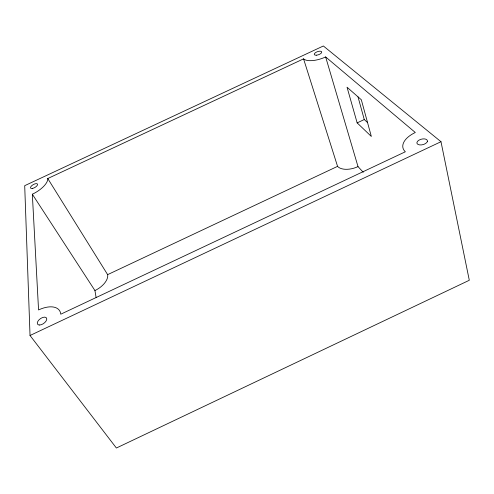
<?xml version="1.0" encoding="UTF-8"?>
<svg xmlns="http://www.w3.org/2000/svg" width="494" height="494" viewBox="0 0 494 494"><rect width="100%" height="100%" fill="white"/><g stroke="black" fill="none" stroke-linecap="round" stroke-linejoin="round"><path stroke-width="0.74" d="M357.15 122.883L371.334 136.449L361.318 99.757L347.041 87.21L357.15 122.883L364.263 119.542L367.604 122.642M96.083 297.382L94.934 290.558A16.043 8.676 -32.1 0 0 107.636 274.639L337.563 166.361A15.919 8.577 -17.4 0 0 358.014 166.602L363.244 172.252M30.029 335.494L440.988 141.716L469.3 280.271L116.386 448.021L30.029 335.494L24.7 185.676L323.36 45.979L440.988 141.716M47.764 178.538L303.563 58.86A17.704 7.287 -19.4 0 0 325.639 56.934L415.3 132.503A24.441 12.912 -13.7 0 0 405.346 151.775L60.762 314.203A24.651 13.177 -35.5 0 0 38.557 309.948L32.332 194.222A17.852 7.379 -30 0 0 47.764 178.538L107.636 274.639M32.332 194.222L94.934 290.558M303.563 58.86L337.563 166.361M325.639 56.934L358.014 166.602M358.026 96.898L364.263 119.542M427.366 141.512L426.94 142.315A5.403 2.853 -13.9 0 1 418.091 144.483A5.403 2.853 -13.9 0 1 420.826 139.327A5.403 2.853 -13.9 0 1 427.366 141.512M39.366 325.015L38.433 324.842A5.446 2.908 -35.3 0 1 40.736 318.439A5.446 2.908 -35.3 0 1 46.72 319.525A5.446 2.908 -35.3 0 1 39.366 325.015M316.531 55.192A3.94 1.63 -19.4 0 0 321.73 51.926A3.94 1.63 -19.4 0 0 315.74 52.481A3.94 1.63 -19.4 0 0 316.531 55.192M32.425 188.436A3.977 1.649 -30 0 0 37.569 184.367A3.977 1.649 -30 0 0 32.11 185.38A3.977 1.649 -30 0 0 32.425 188.436"/></g></svg>
